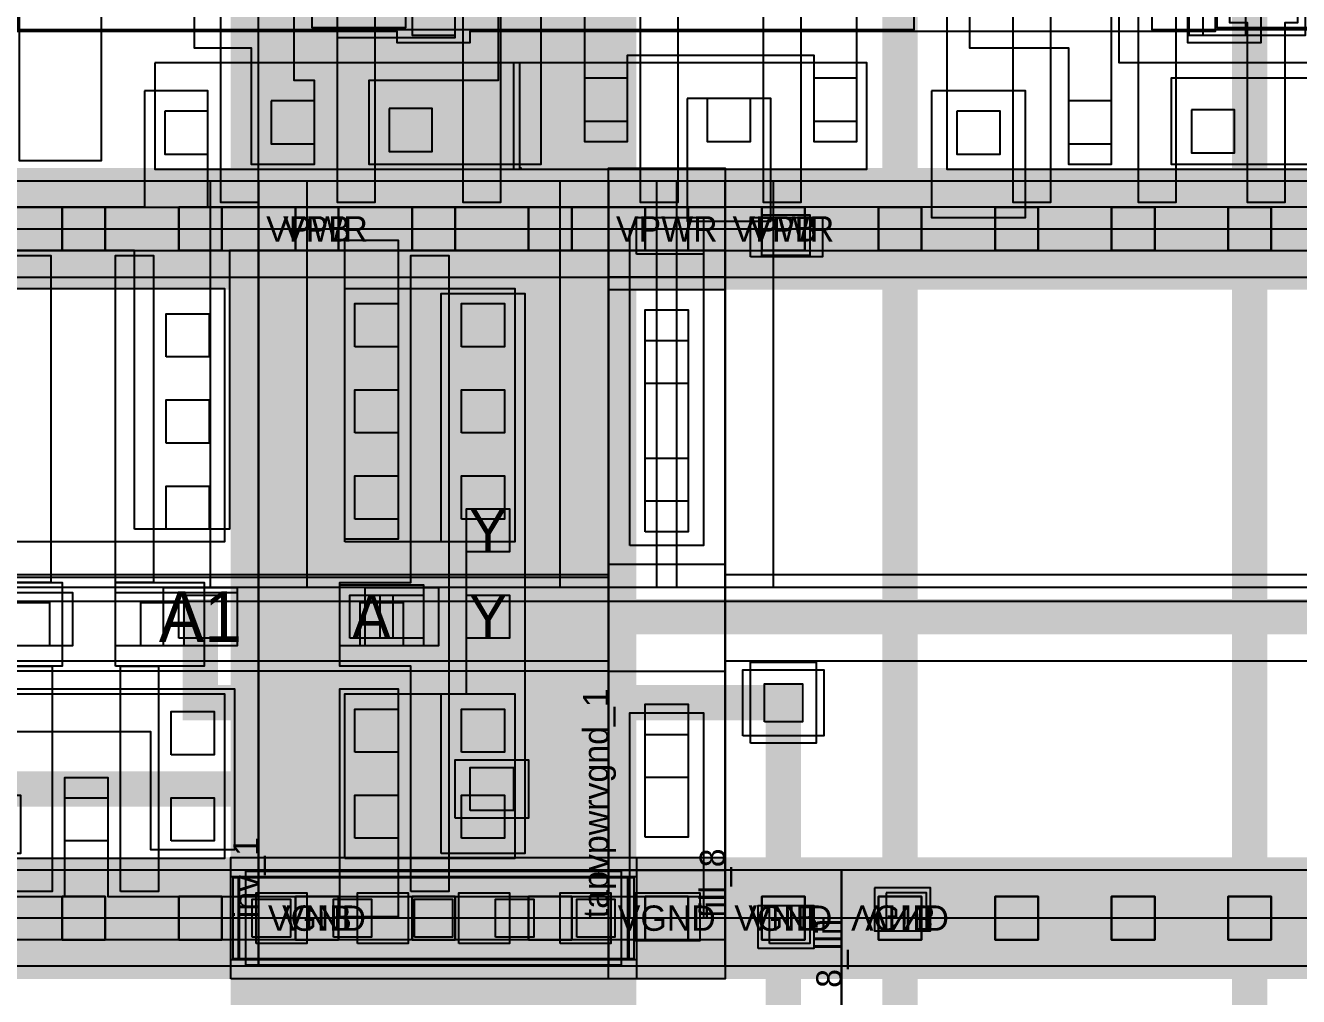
# Model space of a CAD drawing. Extents: x 0 to 50.5, y 0 to 99.5.
# Drawn here: x 40.48 to 45.5, y 56.81 to 60.64 of the extents above; entities that cross this region are included whole.
import ezdxf
from ezdxf.enums import TextEntityAlignment as Align

# ---------------------------------------------------------------- set-up
doc = ezdxf.new("R2010")
doc.units = 0
for name, color, linetype in [('L122D16', 13, 'CONTINUOUS'), ('L236D0', 12, 'CONTINUOUS'), ('L64D16', 14, 'CONTINUOUS'), ('L64D20', 26, 'CONTINUOUS'), ('L64D5', 19, 'CONTINUOUS'), ('L64D59', 18, 'CONTINUOUS'), ('L65D20', 22, 'CONTINUOUS'), ('L65D44', 31, 'CONTINUOUS'), ('L66D20', 16, 'CONTINUOUS'), ('L66D44', 21, 'CONTINUOUS'), ('L67D16', 29, 'CONTINUOUS'), ('L67D20', 8, 'CONTINUOUS'), ('L67D44', 9, 'CONTINUOUS'), ('L67D5', 17, 'CONTINUOUS'), ('L68D16', 15, 'CONTINUOUS'), ('L68D20', 6, 'CONTINUOUS'), ('L68D44', 7, 'CONTINUOUS'), ('L68D5', 20, 'CONTINUOUS'), ('L69D20', 4, 'CONTINUOUS'), ('L69D44', 5, 'CONTINUOUS'), ('L70D20', 2, 'CONTINUOUS'), ('L70D44', 3, 'CONTINUOUS'), ('L71D20', 1, 'CONTINUOUS'), ('L78D44', 24, 'CONTINUOUS'), ('L81D4', 28, 'CONTINUOUS'), ('L83D44', 30, 'CONTINUOUS'), ('L93D44', 25, 'CONTINUOUS'), ('L94D20', 27, 'CONTINUOUS'), ('L95D20', 23, 'CONTINUOUS')]:
    doc.layers.add(name, color=color, linetype=linetype)

# ---------------------------------------------------------------- blocks, each defined once
blk = doc.blocks.new('VIA_M1M2_PR')
at = {"layer": 'L68D20'}
blk.add_lwpolyline([(-0.16, -0.13), (-0.16, 0.13), (0.16, 0.13), (0.16, -0.13)], close=True, dxfattribs=at)
at = {"layer": 'L68D44'}
blk.add_lwpolyline([(-0.075, -0.075), (-0.075, 0.075), (0.075, 0.075), (0.075, -0.075)], close=True, dxfattribs=at)
at = {"layer": 'L69D20'}
blk.add_lwpolyline([(-0.13, -0.16), (-0.13, 0.16), (0.13, 0.16), (0.13, -0.16)], close=True, dxfattribs=at)
blk = doc.blocks.new('VIA_L1M1_PR_MR')
at = {"layer": 'L67D20'}
blk.add_lwpolyline([(-0.085, -0.085), (-0.085, 0.085), (0.085, 0.085), (0.085, -0.085)], close=True, dxfattribs=at)
at = {"layer": 'L67D44'}
blk.add_lwpolyline([(-0.085, -0.085), (-0.085, 0.085), (0.085, 0.085), (0.085, -0.085)], close=True, dxfattribs=at)
at = {"layer": 'L68D20'}
blk.add_lwpolyline([(-0.145, -0.115), (-0.145, 0.115), (0.145, 0.115), (0.145, -0.115)], close=True, dxfattribs=at)
blk = doc.blocks.new('VIA_via4_5_1600_480_1_4_400_400')
at = {"layer": 'L70D20'}
blk.add_lwpolyline([(-0.79, -0.16), (-0.79, 0.16), (0.79, 0.16), (0.79, -0.16)], close=True, dxfattribs=at)
at = {"layer": 'L70D44'}
for points in [[(-0.7, -0.1), (-0.7, 0.1), (-0.5, 0.1), (-0.5, -0.1)], [(-0.3, -0.1), (-0.3, 0.1), (-0.1, 0.1), (-0.1, -0.1)], [(0.1, -0.1), (0.1, 0.1), (0.3, 0.1), (0.3, -0.1)], [(0.5, -0.1), (0.5, 0.1), (0.7, 0.1), (0.7, -0.1)]]:
    blk.add_lwpolyline(points, close=True, dxfattribs=at)
at = {"layer": 'L71D20'}
blk.add_lwpolyline([(-0.8, -0.165), (-0.8, 0.165), (0.8, 0.165), (0.8, -0.165)], close=True, dxfattribs=at)
blk = doc.blocks.new('VIA_via2_3_1600_480_1_5_320_320')
at = {"layer": 'L68D20'}
blk.add_lwpolyline([(-0.8, -0.24), (-0.8, 0.24), (0.8, 0.24), (0.8, -0.24)], close=True, dxfattribs=at)
at = {"layer": 'L68D44'}
for points in [[(-0.715, -0.075), (-0.715, 0.075), (-0.565, 0.075), (-0.565, -0.075)], [(-0.395, -0.075), (-0.395, 0.075), (-0.245, 0.075), (-0.245, -0.075)], [(-0.075, -0.075), (-0.075, 0.075), (0.075, 0.075), (0.075, -0.075)], [(0.245, -0.075), (0.245, 0.075), (0.395, 0.075), (0.395, -0.075)], [(0.565, -0.075), (0.565, 0.075), (0.715, 0.075), (0.715, -0.075)]]:
    blk.add_lwpolyline(points, close=True, dxfattribs=at)
at = {"layer": 'L69D20'}
blk.add_lwpolyline([(-0.77, -0.16), (-0.77, 0.16), (0.77, 0.16), (0.77, -0.16)], close=True, dxfattribs=at)
blk = doc.blocks.new('VIA_via3_4_1600_480_1_4_400_400')
at = {"layer": 'L69D20'}
blk.add_lwpolyline([(-0.74, -0.185), (-0.74, 0.185), (0.74, 0.185), (0.74, -0.185)], close=True, dxfattribs=at)
at = {"layer": 'L69D44'}
for points in [[(-0.7, -0.1), (-0.7, 0.1), (-0.5, 0.1), (-0.5, -0.1)], [(-0.3, -0.1), (-0.3, 0.1), (-0.1, 0.1), (-0.1, -0.1)], [(0.1, -0.1), (0.1, 0.1), (0.3, 0.1), (0.3, -0.1)], [(0.5, -0.1), (0.5, 0.1), (0.7, 0.1), (0.7, -0.1)]]:
    blk.add_lwpolyline(points, close=True, dxfattribs=at)
at = {"layer": 'L70D20'}
blk.add_lwpolyline([(-0.765, -0.165), (-0.765, 0.165), (0.765, 0.165), (0.765, -0.165)], close=True, dxfattribs=at)
blk = doc.blocks.new('sky130_fd_sc_hd__o21bai_1')
at = {"layer": 'L122D16'}
blk.add_lwpolyline([(0.145, -0.085), (0.145, 0.085), (0.315, 0.085), (0.315, -0.085)], close=True, dxfattribs=at)
at = {"layer": 'L236D0'}
blk.add_lwpolyline([(0, 0), (0, 2.72), (2.76, 2.72), (2.76, 0)], close=True, dxfattribs=at)
at = {"layer": 'L64D16'}
blk.add_lwpolyline([(0.145, 2.635), (0.145, 2.805), (0.315, 2.805), (0.315, 2.635)], close=True, dxfattribs=at)
at = {"layer": 'L64D20'}
blk.add_lwpolyline([(-0.19, 1.305), (-0.19, 2.91), (2.95, 2.91), (2.95, 1.305)], close=True, dxfattribs=at)
at = {"layer": 'L65D20'}
for points in [[(1.01, 1.485), (1.01, 1.76), (0.525, 1.76), (0.525, 2.18), (1.01, 2.18), (1.01, 2.485), (2.625, 2.485), (2.625, 1.485)], [(0.135, 0.465), (0.135, 0.885), (0.805, 0.885), (0.805, 0.465)], [(1.075, 0.235), (1.075, 0.885), (2.625, 0.885), (2.625, 0.235)]]:
    blk.add_lwpolyline(points, close=True, dxfattribs=at)
at = {"layer": 'L66D20'}
for points in [[(0.395, 0.105), (0.395, 0.995), (0.315, 0.995), (0.315, 1.325), (0.435, 1.325), (0.435, 1.685), (0.785, 1.685), (0.785, 2.615), (0.935, 2.615), (0.935, 1.535), (0.585, 1.535), (0.585, 0.995), (0.545, 0.995), (0.545, 0.105)], [(0.795, 0.995), (0.795, 1.325), (1.335, 1.325), (1.335, 2.615), (1.485, 2.615), (1.485, 0.995)], [(1.79, 1.325), (1.79, 2.615), (1.94, 2.615), (1.94, 1.325)], [(2.195, 1.325), (2.195, 2.615), (2.345, 2.615), (2.345, 1.325)], [(1.715, 0.995), (1.715, 1.325), (1.985, 1.325), (1.985, 0.995)], [(2.195, 0.995), (2.195, 1.325), (2.545, 1.325), (2.545, 0.995)], [(1.335, 0.105), (1.335, 0.995), (1.485, 0.995), (1.485, 0.105)], [(1.795, 0.105), (1.795, 0.995), (1.945, 0.995), (1.945, 0.105)], [(2.215, 0.105), (2.215, 0.995), (2.365, 0.995), (2.365, 0.105)]]:
    blk.add_lwpolyline(points, close=True, dxfattribs=at)
at = {"layer": 'L66D44'}
for points in [[(1.05, 2.215), (1.05, 2.385), (1.22, 2.385), (1.22, 2.215)], [(1.57, 2.215), (1.57, 2.385), (1.74, 2.385), (1.74, 2.215)], [(2.395, 2.215), (2.395, 2.385), (2.565, 2.385), (2.565, 2.215)], [(0.565, 1.875), (0.565, 2.045), (0.735, 2.045), (0.735, 1.875)], [(1.05, 1.875), (1.05, 2.045), (1.22, 2.045), (1.22, 1.875)], [(1.57, 1.875), (1.57, 2.045), (1.74, 2.045), (1.74, 1.875)], [(2.395, 1.875), (2.395, 2.045), (2.565, 2.045), (2.565, 1.875)], [(1.57, 1.535), (1.57, 1.705), (1.74, 1.705), (1.74, 1.535)], [(2.395, 1.535), (2.395, 1.705), (2.565, 1.705), (2.565, 1.535)], [(0.365, 1.075), (0.365, 1.245), (0.535, 1.245), (0.535, 1.075)], [(0.845, 1.075), (0.845, 1.245), (1.015, 1.245), (1.015, 1.075)], [(1.765, 1.075), (1.765, 1.245), (1.935, 1.245), (1.935, 1.075)], [(2.295, 1.075), (2.295, 1.245), (2.465, 1.245), (2.465, 1.075)], [(1.57, 0.645), (1.57, 0.815), (1.74, 0.815), (1.74, 0.645)], [(2.415, 0.645), (2.415, 0.815), (2.585, 0.815), (2.585, 0.645)], [(0.175, 0.575), (0.175, 0.745), (0.345, 0.745), (0.345, 0.575)], [(0.595, 0.575), (0.595, 0.745), (0.765, 0.745), (0.765, 0.575)], [(1.115, 0.46), (1.115, 0.63), (1.285, 0.63), (1.285, 0.46)], [(1.57, 0.305), (1.57, 0.475), (1.74, 0.475), (1.74, 0.305)], [(1.995, 0.305), (1.995, 0.475), (2.165, 0.475), (2.165, 0.305)], [(2.415, 0.305), (2.415, 0.475), (2.585, 0.475), (2.585, 0.305)]]:
    blk.add_lwpolyline(points, close=True, dxfattribs=at)
at = {"layer": 'L67D16'}
for points in [[(1.525, 2.125), (1.525, 2.295), (1.695, 2.295), (1.695, 2.125)], [(0.145, 1.445), (0.145, 1.615), (0.315, 1.615), (0.315, 1.445)], [(1.525, 1.105), (1.525, 1.275), (1.695, 1.275), (1.695, 1.105)], [(2.445, 1.105), (2.445, 1.275), (2.615, 1.275), (2.615, 1.105)]]:
    blk.add_lwpolyline(points, close=True, dxfattribs=at)
at = {"layer": 'L67D20'}
for points in [[(2.27, 1.535), (2.27, 2.635), (1.3, 2.635), (1.3, 1.875), (0.97, 1.875), (0.97, 2.635), (0, 2.635), (0, 2.805), (2.76, 2.805), (2.76, 2.635), (2.645, 2.635), (2.645, 1.535)], [(1.115, 0.255), (1.115, 0.825), (1.185, 0.825), (1.185, 1.625), (1.47, 1.625), (1.47, 2.465), (1.795, 2.465), (1.795, 1.455), (1.355, 1.455), (1.355, 0.645), (1.285, 0.645), (1.285, 0.255)], [(0.085, 0.995), (0.085, 2.445), (0.355, 2.445), (0.355, 1.345), (0.535, 1.345), (0.535, 0.995)], [(0.58, 0.495), (0.58, 0.825), (0.72, 0.825), (0.72, 1.535), (0.525, 1.535), (0.525, 2.21), (0.8, 2.21), (0.8, 1.705), (1.015, 1.705), (1.015, 0.995), (0.89, 0.995), (0.89, 0.655), (0.77, 0.655), (0.77, 0.495)], [(1.525, 1.075), (1.525, 1.285), (2.025, 1.285), (2.025, 1.075)], [(2.195, 1.075), (2.195, 1.285), (2.675, 1.285), (2.675, 1.075)], [(1.49, 0.255), (1.49, 0.485), (1.57, 0.485), (1.57, 0.905), (2.665, 0.905), (2.665, 0.27), (2.335, 0.27), (2.335, 0.735), (1.74, 0.735), (1.74, 0.485), (1.82, 0.485), (1.82, 0.255)], [(0, -0.085), (0, 0.085), (0.085, 0.085), (0.085, 0.825), (0.36, 0.825), (0.36, 0.085), (1.995, 0.085), (1.995, 0.555), (2.165, 0.555), (2.165, 0.085), (2.76, 0.085), (2.76, -0.085)]]:
    blk.add_lwpolyline(points, close=True, dxfattribs=at)
at = {"layer": 'L67D44'}
for points in [[(0.145, 2.635), (0.145, 2.805), (0.315, 2.805), (0.315, 2.635)], [(0.605, 2.635), (0.605, 2.805), (0.775, 2.805), (0.775, 2.635)], [(1.065, 2.635), (1.065, 2.805), (1.235, 2.805), (1.235, 2.635)], [(1.525, 2.635), (1.525, 2.805), (1.695, 2.805), (1.695, 2.635)], [(1.985, 2.635), (1.985, 2.805), (2.155, 2.805), (2.155, 2.635)], [(2.445, 2.635), (2.445, 2.805), (2.615, 2.805), (2.615, 2.635)], [(0.145, -0.085), (0.145, 0.085), (0.315, 0.085), (0.315, -0.085)], [(0.605, -0.085), (0.605, 0.085), (0.775, 0.085), (0.775, -0.085)], [(1.065, -0.085), (1.065, 0.085), (1.235, 0.085), (1.235, -0.085)], [(1.525, -0.085), (1.525, 0.085), (1.695, 0.085), (1.695, -0.085)], [(1.985, -0.085), (1.985, 0.085), (2.155, 0.085), (2.155, -0.085)], [(2.445, -0.085), (2.445, 0.085), (2.615, 0.085), (2.615, -0.085)]]:
    blk.add_lwpolyline(points, close=True, dxfattribs=at)
at = {"layer": 'L68D16'}
for points in [[(0.145, 2.635), (0.145, 2.805), (0.315, 2.805), (0.315, 2.635)], [(0.145, -0.085), (0.145, 0.085), (0.315, 0.085), (0.315, -0.085)]]:
    blk.add_lwpolyline(points, close=True, dxfattribs=at)
at = {"layer": 'L68D20', "const_width": 0.48}
for points in [[(0, 2.72), (2.76, 2.72)], [(0, 0), (2.76, 0)]]:
    blk.add_lwpolyline(points, dxfattribs=at)
at = {"layer": 'L78D44'}
blk.add_lwpolyline([(0, 1.25), (0, 2.72), (2.76, 2.72), (2.76, 1.25)], close=True, dxfattribs=at)
at = {"layer": 'L81D4'}
blk.add_lwpolyline([(0, 0), (0, 2.72), (2.76, 2.72), (2.76, 0)], close=True, dxfattribs=at)
at = {"layer": 'L93D44'}
blk.add_lwpolyline([(0, -0.19), (0, 1.015), (2.76, 1.015), (2.76, -0.19)], close=True, dxfattribs=at)
at = {"layer": 'L94D20'}
blk.add_lwpolyline([(0, 1.355), (0, 2.91), (2.76, 2.91), (2.76, 1.355)], close=True, dxfattribs=at)
at = {"layer": 'L95D20'}
blk.add_lwpolyline([(0, 0.975), (0, 1.345), (2.76, 1.345), (2.76, 0.975)], close=True, dxfattribs=at)
at = {"layer": 'L64D5'}
blk.add_text('VPB', height=0.1, dxfattribs=at).set_placement((0.23, 2.72), align=Align.MIDDLE_CENTER)
at = {"layer": 'L64D59'}
blk.add_text('VNB', height=0.1, dxfattribs=at).set_placement((0.23, 0), align=Align.MIDDLE_CENTER)
at = {"layer": 'L67D5'}
for s, p in [('Y', (1.61, 2.21)), ('B1_N', (0.23, 1.53)), ('A2', (1.61, 1.19)), ('A1', (2.53, 1.19))]:
    blk.add_text(s, height=0.2, dxfattribs=at).set_placement(p, align=Align.MIDDLE_CENTER)
at = {"layer": 'L68D5'}
for s, p in [('VPWR', (0.23, 2.72)), ('VGND', (0.23, 0))]:
    blk.add_text(s, height=0.1, dxfattribs=at).set_placement(p, align=Align.MIDDLE_CENTER)
at = {"layer": 'L83D44'}
blk.add_text('o21bai_1', height=0.1, rotation=90, dxfattribs=at).set_placement((0, 0))
blk = doc.blocks.new('sky130_fd_sc_hd__fill_8')
at = {"layer": 'L122D16'}
blk.add_lwpolyline([(0.13, -0.12), (0.13, 0.05), (0.35, 0.05), (0.35, -0.12)], close=True, dxfattribs=at)
at = {"layer": 'L64D16'}
blk.add_lwpolyline([(0.1, 2.61), (0.1, 2.765), (0.385, 2.765), (0.385, 2.61)], close=True, dxfattribs=at)
at = {"layer": 'L64D20'}
blk.add_lwpolyline([(-0.19, 1.305), (-0.19, 2.91), (3.87, 2.91), (3.87, 1.305)], close=True, dxfattribs=at)
at = {"layer": 'L67D20', "const_width": 0.17}
for points in [[(0, 2.72), (3.68, 2.72)], [(0, 0), (3.68, 0)]]:
    blk.add_lwpolyline(points, dxfattribs=at)
at = {"layer": 'L67D44'}
for points in [[(0.145, 2.635), (0.145, 2.805), (0.315, 2.805), (0.315, 2.635)], [(0.605, 2.635), (0.605, 2.805), (0.775, 2.805), (0.775, 2.635)], [(1.065, 2.635), (1.065, 2.805), (1.235, 2.805), (1.235, 2.635)], [(1.525, 2.635), (1.525, 2.805), (1.695, 2.805), (1.695, 2.635)], [(1.985, 2.635), (1.985, 2.805), (2.155, 2.805), (2.155, 2.635)], [(2.445, 2.635), (2.445, 2.805), (2.615, 2.805), (2.615, 2.635)], [(2.905, 2.635), (2.905, 2.805), (3.075, 2.805), (3.075, 2.635)], [(3.365, 2.635), (3.365, 2.805), (3.535, 2.805), (3.535, 2.635)], [(0.145, -0.085), (0.145, 0.085), (0.315, 0.085), (0.315, -0.085)], [(0.605, -0.085), (0.605, 0.085), (0.775, 0.085), (0.775, -0.085)], [(1.065, -0.085), (1.065, 0.085), (1.235, 0.085), (1.235, -0.085)], [(1.525, -0.085), (1.525, 0.085), (1.695, 0.085), (1.695, -0.085)], [(1.985, -0.085), (1.985, 0.085), (2.155, 0.085), (2.155, -0.085)], [(2.445, -0.085), (2.445, 0.085), (2.615, 0.085), (2.615, -0.085)], [(2.905, -0.085), (2.905, 0.085), (3.075, 0.085), (3.075, -0.085)], [(3.365, -0.085), (3.365, 0.085), (3.535, 0.085), (3.535, -0.085)]]:
    blk.add_lwpolyline(points, close=True, dxfattribs=at)
at = {"layer": 'L68D16'}
for points in [[(0.145, 2.615), (0.145, 2.775), (0.335, 2.775), (0.335, 2.615)], [(0.175, -0.1), (0.175, 0.05), (0.335, 0.05), (0.335, -0.1)]]:
    blk.add_lwpolyline(points, close=True, dxfattribs=at)
at = {"layer": 'L68D20', "const_width": 0.48}
for points in [[(0, 2.72), (3.68, 2.72)], [(0, 0), (3.68, 0)]]:
    blk.add_lwpolyline(points, dxfattribs=at)
at = {"layer": 'L78D44'}
blk.add_lwpolyline([(0, 1.25), (0, 2.72), (3.68, 2.72), (3.68, 1.25)], close=True, dxfattribs=at)
at = {"layer": 'L81D4'}
blk.add_lwpolyline([(0, 0), (0, 2.72), (3.68, 2.72), (3.68, 0)], close=True, dxfattribs=at)
at = {"layer": 'L93D44'}
blk.add_lwpolyline([(0, -0.19), (0, 1.015), (3.68, 1.015), (3.68, -0.19)], close=True, dxfattribs=at)
at = {"layer": 'L94D20'}
blk.add_lwpolyline([(0, 1.355), (0, 2.91), (3.68, 2.91), (3.68, 1.355)], close=True, dxfattribs=at)
at = {"layer": 'L64D5'}
blk.add_text('VPB', height=0.1, dxfattribs=at).set_placement((0.23, 2.72), align=Align.MIDDLE_CENTER)
at = {"layer": 'L64D59'}
blk.add_text('VNB', height=0.1, dxfattribs=at).set_placement((0.23, 0), align=Align.MIDDLE_CENTER)
at = {"layer": 'L68D5'}
for s, p in [('VPWR', (0.23, 2.72)), ('VGND', (0.23, 0))]:
    blk.add_text(s, height=0.1, dxfattribs=at).set_placement(p, align=Align.MIDDLE_CENTER)
at = {"layer": 'L83D44'}
blk.add_text('fill_8', height=0.1, rotation=90, dxfattribs=at).set_placement((0, 0))
blk = doc.blocks.new('sky130_fd_sc_hd__inv_1')
at = {"layer": 'L122D16'}
blk.add_lwpolyline([(0.145, -0.085), (0.145, 0.085), (0.315, 0.085), (0.315, -0.085)], close=True, dxfattribs=at)
blk.add_lwpolyline([(0.145, -0.085), (0.145, 0.085), (0.315, 0.085), (0.315, -0.085)], close=True, dxfattribs=at)
at = {"layer": 'L236D0'}
blk.add_lwpolyline([(0, 0), (0, 2.72), (1.38, 2.72), (1.38, 0)], close=True, dxfattribs=at)
at = {"layer": 'L64D16'}
blk.add_lwpolyline([(0.145, 2.635), (0.145, 2.805), (0.315, 2.805), (0.315, 2.635)], close=True, dxfattribs=at)
blk.add_lwpolyline([(0.145, 2.635), (0.145, 2.805), (0.315, 2.805), (0.315, 2.635)], close=True, dxfattribs=at)
at = {"layer": 'L64D20'}
blk.add_lwpolyline([(-0.19, 1.305), (-0.19, 2.91), (1.57, 2.91), (1.57, 1.305)], close=True, dxfattribs=at)
at = {"layer": 'L65D20'}
for points in [[(0.34, 1.485), (0.34, 2.485), (1.01, 2.485), (1.01, 1.485)], [(0.34, 0.235), (0.34, 0.885), (1.01, 0.885), (1.01, 0.235)]]:
    blk.add_lwpolyline(points, close=True, dxfattribs=at)
at = {"layer": 'L66D20'}
blk.add_lwpolyline([(0.6, 0.105), (0.6, 0.995), (0.32, 0.995), (0.32, 1.325), (0.6, 1.325), (0.6, 2.615), (0.75, 2.615), (0.75, 0.105)], close=True, dxfattribs=at)
at = {"layer": 'L66D44'}
for points in [[(0.38, 2.255), (0.38, 2.425), (0.55, 2.425), (0.55, 2.255)], [(0.8, 2.255), (0.8, 2.425), (0.97, 2.425), (0.97, 2.255)], [(0.38, 1.915), (0.38, 2.085), (0.55, 2.085), (0.55, 1.915)], [(0.8, 1.915), (0.8, 2.085), (0.97, 2.085), (0.97, 1.915)], [(0.38, 1.575), (0.38, 1.745), (0.55, 1.745), (0.55, 1.575)], [(0.8, 1.575), (0.8, 1.745), (0.97, 1.745), (0.97, 1.575)], [(0.4, 1.075), (0.4, 1.245), (0.57, 1.245), (0.57, 1.075)], [(0.38, 0.655), (0.38, 0.825), (0.55, 0.825), (0.55, 0.655)], [(0.8, 0.655), (0.8, 0.825), (0.97, 0.825), (0.97, 0.655)], [(0.38, 0.315), (0.38, 0.485), (0.55, 0.485), (0.55, 0.315)], [(0.8, 0.315), (0.8, 0.485), (0.97, 0.485), (0.97, 0.315)]]:
    blk.add_lwpolyline(points, close=True, dxfattribs=at)
at = {"layer": 'L67D16'}
for points in [[(0.82, 1.445), (0.82, 1.615), (0.99, 1.615), (0.99, 1.445)], [(0.36, 1.105), (0.36, 1.275), (0.53, 1.275), (0.53, 1.105)], [(0.82, 1.105), (0.82, 1.275), (0.99, 1.275), (0.99, 1.105)]]:
    blk.add_lwpolyline(points, close=True, dxfattribs=at)
at = {"layer": 'L67D20'}
for points in [[(0, 2.635), (0, 2.805), (1.38, 2.805), (1.38, 2.635)], [(0.34, 1.495), (0.34, 2.675), (0.55, 2.675), (0.55, 1.495)], [(0.72, 0.255), (0.72, 0.885), (0.82, 0.885), (0.82, 1.485), (0.72, 1.485), (0.72, 2.465), (1.05, 2.465), (1.05, 0.255)], [(0.32, 1.075), (0.32, 1.315), (0.65, 1.315), (0.65, 1.075)], [(0.32, 0.005), (0.32, 0.905), (0.55, 0.905), (0.55, 0.005)], [(0, -0.085), (0, 0.085), (1.38, 0.085), (1.38, -0.085)]]:
    blk.add_lwpolyline(points, close=True, dxfattribs=at)
at = {"layer": 'L67D44'}
for points in [[(0.145, 2.635), (0.145, 2.805), (0.315, 2.805), (0.315, 2.635)], [(0.605, 2.635), (0.605, 2.805), (0.775, 2.805), (0.775, 2.635)], [(1.065, 2.635), (1.065, 2.805), (1.235, 2.805), (1.235, 2.635)], [(0.145, -0.085), (0.145, 0.085), (0.315, 0.085), (0.315, -0.085)], [(0.605, -0.085), (0.605, 0.085), (0.775, 0.085), (0.775, -0.085)], [(1.065, -0.085), (1.065, 0.085), (1.235, 0.085), (1.235, -0.085)]]:
    blk.add_lwpolyline(points, close=True, dxfattribs=at)
at = {"layer": 'L68D16'}
for points in [[(0.145, 2.635), (0.145, 2.805), (0.315, 2.805), (0.315, 2.635)], [(0.145, 2.635), (0.145, 2.805), (0.315, 2.805), (0.315, 2.635)], [(0.145, -0.085), (0.145, 0.085), (0.315, 0.085), (0.315, -0.085)], [(0.145, -0.085), (0.145, 0.085), (0.315, 0.085), (0.315, -0.085)]]:
    blk.add_lwpolyline(points, close=True, dxfattribs=at)
at = {"layer": 'L68D20', "const_width": 0.48}
for points in [[(0, 2.72), (1.38, 2.72)], [(0, 0), (1.38, 0)]]:
    blk.add_lwpolyline(points, dxfattribs=at)
at = {"layer": 'L78D44'}
blk.add_lwpolyline([(0, 1.25), (0, 2.72), (1.38, 2.72), (1.38, 1.25)], close=True, dxfattribs=at)
at = {"layer": 'L81D4'}
blk.add_lwpolyline([(0, 0), (0, 2.72), (1.38, 2.72), (1.38, 0)], close=True, dxfattribs=at)
at = {"layer": 'L93D44'}
blk.add_lwpolyline([(0, -0.19), (0, 1.015), (1.38, 1.015), (1.38, -0.19)], close=True, dxfattribs=at)
at = {"layer": 'L94D20'}
blk.add_lwpolyline([(0, 1.355), (0, 2.91), (1.38, 2.91), (1.38, 1.355)], close=True, dxfattribs=at)
at = {"layer": 'L95D20'}
blk.add_lwpolyline([(0, 0.975), (0, 1.345), (1.38, 1.345), (1.38, 0.975)], close=True, dxfattribs=at)
at = {"layer": 'L64D5'}
blk.add_text('VPB', height=0.1, dxfattribs=at).set_placement((0.23, 2.72), align=Align.MIDDLE_CENTER)
at = {"layer": 'L64D59'}
blk.add_text('VNB', height=0.1, dxfattribs=at).set_placement((0.23, 0), align=Align.MIDDLE_CENTER)
at = {"layer": 'L67D5'}
for s, p in [('Y', (0.905, 1.53)), ('A', (0.445, 1.19)), ('Y', (0.905, 1.19))]:
    blk.add_text(s, height=0.17, dxfattribs=at).set_placement(p, align=Align.MIDDLE_CENTER)
at = {"layer": 'L68D5'}
for s, p in [('VPWR', (0.23, 2.72)), ('VGND', (0.23, 0))]:
    blk.add_text(s, height=0.1, dxfattribs=at).set_placement(p, align=Align.MIDDLE_CENTER)
at = {"layer": 'L83D44'}
blk.add_text('inv_1', height=0.1, rotation=90, dxfattribs=at).set_placement((0, 0))
blk = doc.blocks.new('sky130_fd_sc_hd__dfrtp_1')
at = {"layer": 'L236D0'}
blk.add_lwpolyline([(0, 0), (0, 2.72), (9.2, 2.72), (9.2, 0)], close=True, dxfattribs=at)
at = {"layer": 'L64D20'}
blk.add_lwpolyline([(-0.19, 1.305), (-0.19, 2.91), (9.39, 2.91), (9.39, 1.305)], close=True, dxfattribs=at)
at = {"layer": 'L65D20'}
for points in [[(1.89, 2.065), (1.89, 2.485), (3.335, 2.485), (3.335, 2.48), (3.33, 2.48), (3.33, 2.065)], [(3.305, 2.065), (3.305, 2.485), (4.7, 2.485), (4.7, 2.065)], [(5.015, 1.645), (5.015, 2.485), (8, 2.485), (8, 2.065), (5.695, 2.065), (5.695, 1.645)]]:
    blk.add_lwpolyline(points, close=True, dxfattribs=at)
at = {"layer": 'L66D20'}
for points in [[(2.09, 0.105), (2.09, 1.3), (1.655, 1.3), (1.655, 1.63), (2.15, 1.63), (2.15, 2.615), (2.3, 2.615), (2.3, 1.48), (2.24, 1.48), (2.24, 0.105)], [(2.565, 0.105), (2.565, 0.765), (2.45, 0.765), (2.45, 1.095), (2.565, 1.095), (2.565, 1.395), (3.105, 1.395), (3.105, 2.615), (3.255, 2.615), (3.255, 1.245), (2.72, 1.245), (2.72, 0.765), (2.715, 0.765), (2.715, 0.105)], [(2.53, 1.605), (2.53, 1.875), (2.61, 1.875), (2.61, 2.615), (2.76, 2.615), (2.76, 1.875), (2.86, 1.875), (2.86, 1.605)], [(3.805, 1.76), (3.805, 2.615), (3.955, 2.615), (3.955, 1.76)], [(4.29, 1.055), (4.29, 2.615), (4.44, 2.615), (4.44, 1.055)], [(4.895, 0.105), (4.895, 1.005), (4.715, 1.005), (4.715, 1.335), (4.895, 1.335), (4.895, 1.57), (5.275, 1.57), (5.275, 2.615), (5.425, 2.615), (5.425, 1.42), (5.045, 1.42), (5.045, 0.105)], [(5.935, 0.105), (5.935, 1.185), (5.875, 1.185), (5.875, 1.245), (5.77, 1.245), (5.77, 2.615), (5.92, 2.615), (5.92, 1.395), (6.02, 1.395), (6.02, 1.335), (6.085, 1.335), (6.085, 1.275), (6.205, 1.275), (6.205, 0.945), (6.085, 0.945), (6.085, 0.105)], [(6.13, 1.575), (6.13, 1.905), (6.2, 1.905), (6.2, 2.615), (6.35, 2.615), (6.35, 1.905), (6.4, 1.905), (6.4, 1.575)]]:
    blk.add_lwpolyline(points, close=True, dxfattribs=at)
at = {"layer": 'L66D44'}
for points in [[(1.93, 2.255), (1.93, 2.425), (2.1, 2.425), (2.1, 2.255)], [(2.815, 2.245), (2.815, 2.415), (2.985, 2.415), (2.985, 2.245)], [(5.055, 2.255), (5.055, 2.425), (5.225, 2.425), (5.225, 2.255)], [(5.98, 2.25), (5.98, 2.42), (6.15, 2.42), (6.15, 2.25)], [(2.35, 2.215), (2.35, 2.385), (2.52, 2.385), (2.52, 2.215)], [(4.07, 2.205), (4.07, 2.375), (4.24, 2.375), (4.24, 2.205)], [(5.495, 2.215), (5.495, 2.385), (5.665, 2.385), (5.665, 2.215)], [(3.585, 2.125), (3.585, 2.295), (3.755, 2.295), (3.755, 2.125)], [(4.49, 2.125), (4.49, 2.295), (4.66, 2.295), (4.66, 2.125)]]:
    blk.add_lwpolyline(points, close=True, dxfattribs=at)
at = {"layer": 'L67D20'}
for points in [[(1.85, 2.175), (1.85, 2.635), (0, 2.635), (0, 2.805), (9.2, 2.805), (9.2, 2.635), (2.1, 2.635), (2.1, 2.175)], [(3.99, 2.205), (3.99, 2.69), (4.32, 2.69), (4.32, 2.205)], [(4.955, 2.175), (4.955, 2.675), (5.325, 2.675), (5.325, 2.175)], [(2.045, 0.305), (2.045, 2.005), (2.27, 2.005), (2.27, 2.465), (2.52, 2.465), (2.52, 2.135), (2.44, 2.135), (2.44, 1.835), (2.215, 1.835), (2.215, 0.475), (2.54, 0.475), (2.54, 0.305)], [(2.745, 0.305), (2.745, 0.475), (3.43, 0.475), (3.43, 1.185), (3.245, 1.185), (3.245, 2.135), (2.735, 2.135), (2.735, 2.465), (3.415, 2.465), (3.415, 1.355), (4.935, 1.355), (4.935, 1.005), (4.765, 1.005), (4.765, 1.185), (3.6, 1.185), (3.6, 0.305)], [(5.015, 0.275), (5.015, 0.835), (5.105, 0.835), (5.105, 2.005), (5.495, 2.005), (5.495, 2.465), (5.665, 2.465), (5.665, 1.835), (5.275, 1.835), (5.275, 0.445), (5.365, 0.445), (5.365, 0.275)], [(5.585, 0.255), (5.585, 0.535), (6.365, 0.535), (6.365, 1.485), (6.6, 1.485), (6.6, 2.125), (5.9, 2.125), (5.9, 2.465), (6.77, 2.465), (6.77, 1.745), (7.82, 1.745), (7.82, 1.575), (6.77, 1.575), (6.77, 1.315), (6.535, 1.315), (6.535, 0.255)], [(1.355, 1.665), (1.355, 2.45), (1.68, 2.45), (1.68, 1.665)], [(3.585, 1.865), (3.585, 2.375), (3.755, 2.375), (3.755, 2.035), (4.49, 2.035), (4.49, 2.375), (4.66, 2.375), (4.66, 1.865)], [(2.905, 0.765), (2.905, 1.575), (2.61, 1.575), (2.61, 1.965), (3.075, 1.965), (3.075, 0.985), (3.26, 0.985), (3.26, 0.765)], [(5.465, 0.705), (5.465, 1.665), (5.97, 1.665), (5.97, 1.955), (6.43, 1.955), (6.43, 1.655), (6.14, 1.655), (6.14, 1.495), (5.675, 1.495), (5.675, 0.705)]]:
    blk.add_lwpolyline(points, close=True, dxfattribs=at)
at = {"layer": 'L67D44'}
for points in [[(1.525, 2.635), (1.525, 2.805), (1.695, 2.805), (1.695, 2.635)], [(1.985, 2.635), (1.985, 2.805), (2.155, 2.805), (2.155, 2.635)], [(2.445, 2.635), (2.445, 2.805), (2.615, 2.805), (2.615, 2.635)], [(2.905, 2.635), (2.905, 2.805), (3.075, 2.805), (3.075, 2.635)], [(3.365, 2.635), (3.365, 2.805), (3.535, 2.805), (3.535, 2.635)], [(3.825, 2.635), (3.825, 2.805), (3.995, 2.805), (3.995, 2.635)], [(4.285, 2.635), (4.285, 2.805), (4.455, 2.805), (4.455, 2.635)], [(4.745, 2.635), (4.745, 2.805), (4.915, 2.805), (4.915, 2.635)], [(5.205, 2.635), (5.205, 2.805), (5.375, 2.805), (5.375, 2.635)], [(5.665, 2.635), (5.665, 2.805), (5.835, 2.805), (5.835, 2.635)], [(6.125, 2.635), (6.125, 2.805), (6.295, 2.805), (6.295, 2.635)], [(2.905, 1.785), (2.905, 1.955), (3.075, 1.955), (3.075, 1.785)], [(6.025, 1.785), (6.025, 1.955), (6.195, 1.955), (6.195, 1.785)]]:
    blk.add_lwpolyline(points, close=True, dxfattribs=at)
at = {"layer": 'L68D20', "const_width": 0.48}
blk.add_lwpolyline([(0, 2.72), (9.2, 2.72)], dxfattribs=at)
at = {"layer": 'L68D20'}
for points in [[(2.845, 1.755), (2.845, 1.8), (1.185, 1.8), (1.185, 1.94), (2.845, 1.94), (2.845, 1.985), (3.135, 1.985), (3.135, 1.94), (6.075, 1.94), (6.075, 1.8), (3.135, 1.8), (3.135, 1.755)], [(5.965, 1.755), (5.965, 1.985), (6.255, 1.985), (6.255, 1.755)]]:
    blk.add_lwpolyline(points, close=True, dxfattribs=at)
at = {"layer": 'L78D44'}
blk.add_lwpolyline([(0, 1.25), (0, 2.72), (9.2, 2.72), (9.2, 1.25)], close=True, dxfattribs=at)
at = {"layer": 'L81D4'}
blk.add_lwpolyline([(0, 0), (0, 2.72), (9.2, 2.72), (9.2, 0)], close=True, dxfattribs=at)
at = {"layer": 'L94D20'}
blk.add_lwpolyline([(8.155, 1.355), (8.155, 1.935), (5.825, 1.935), (5.825, 1.515), (4.885, 1.515), (4.885, 1.935), (1.35, 1.935), (1.35, 1.685), (0, 1.685), (0, 2.91), (9.2, 2.91), (9.2, 1.355)], close=True, dxfattribs=at)
at = {"layer": 'L95D20'}
for points in [[(2.51, 1.65), (2.51, 1.925), (2.88, 1.925), (2.88, 1.42)], [(6.08, 1.42), (6.08, 1.925), (6.45, 1.925)]]:
    blk.add_lwpolyline(points, dxfattribs=at)
blk = doc.blocks.new('sky130_fd_sc_hd__tapvpwrvgnd_1')
at = {"layer": 'L64D20'}
blk.add_lwpolyline([(-0.19, 1.305), (-0.19, 2.91), (0.65, 2.91), (0.65, 1.305)], close=True, dxfattribs=at)
at = {"layer": 'L65D44'}
for points in [[(0.145, 1.525), (0.145, 2.4), (0.315, 2.4), (0.315, 1.525)], [(0.145, 0.32), (0.145, 0.845), (0.315, 0.845), (0.315, 0.32)]]:
    blk.add_lwpolyline(points, close=True, dxfattribs=at)
at = {"layer": 'L66D44'}
for points in [[(0.145, 2.11), (0.145, 2.28), (0.315, 2.28), (0.315, 2.11)], [(0.145, 1.645), (0.145, 1.815), (0.315, 1.815), (0.315, 1.645)], [(0.145, 0.555), (0.145, 0.725), (0.315, 0.725), (0.315, 0.555)]]:
    blk.add_lwpolyline(points, close=True, dxfattribs=at)
at = {"layer": 'L67D20'}
for points in [[(0, 2.635), (0, 2.805), (0.46, 2.805), (0.46, 2.635)], [(0.085, 1.47), (0.085, 2.72), (0.375, 2.72), (0.375, 1.47)], [(0.085, 0), (0.085, 0.81), (0.375, 0.81), (0.375, 0)], [(0, -0.085), (0, 0.085), (0.46, 0.085), (0.46, -0.085)]]:
    blk.add_lwpolyline(points, close=True, dxfattribs=at)
at = {"layer": 'L67D44'}
for points in [[(0.145, 2.635), (0.145, 2.805), (0.315, 2.805), (0.315, 2.635)], [(0.145, -0.085), (0.145, 0.085), (0.315, 0.085), (0.315, -0.085)]]:
    blk.add_lwpolyline(points, close=True, dxfattribs=at)
at = {"layer": 'L68D16'}
for points in [[(0.11, 2.62), (0.11, 2.765), (0.375, 2.765), (0.375, 2.62)], [(0.105, -0.09), (0.105, 0.1), (0.36, 0.1), (0.36, -0.09)]]:
    blk.add_lwpolyline(points, close=True, dxfattribs=at)
at = {"layer": 'L68D20'}
for points in [[(0, 2.48), (0, 2.96), (0.46, 2.96), (0.46, 2.48)], [(0, -0.24), (0, 0.24), (0.46, 0.24), (0.46, -0.24)]]:
    blk.add_lwpolyline(points, close=True, dxfattribs=at)
at = {"layer": 'L78D44'}
blk.add_lwpolyline([(0, 1.25), (0, 2.72), (0.46, 2.72), (0.46, 1.25)], close=True, dxfattribs=at)
at = {"layer": 'L81D4'}
blk.add_lwpolyline([(0, 0), (0, 2.72), (0.46, 2.72), (0.46, 0)], close=True, dxfattribs=at)
at = {"layer": 'L93D44'}
for points in [[(0, 1.395), (0, 2.53), (0.46, 2.53), (0.46, 1.395)], [(0, -0.19), (0, 0.19), (0.46, 0.19), (0.46, -0.19)]]:
    blk.add_lwpolyline(points, close=True, dxfattribs=at)
at = {"layer": 'L94D20'}
for points in [[(0, 2.53), (0, 2.91), (0.46, 2.91), (0.46, 2.53)], [(0, 0.19), (0, 0.975), (0.46, 0.975), (0.46, 0.19)]]:
    blk.add_lwpolyline(points, close=True, dxfattribs=at)
at = {"layer": 'L68D5'}
for s, p in [('VPWR', (0.23, 2.72)), ('VGND', (0.23, 0))]:
    blk.add_text(s, height=0.1, dxfattribs=at).set_placement(p, align=Align.MIDDLE_CENTER)
at = {"layer": 'L83D44'}
blk.add_text('tapvpwrvgnd_1', height=0.1, rotation=90, dxfattribs=at).set_placement((0, 0))

msp = doc.modelspace()

# ---------------------------------------------------------------- linework, layer by layer
at = {"layer": 'L68D20'}
for points, const_width in [([(1.38, 59.84), (49.22, 59.84)], 0.48), ([(41.17, 57.9), (41.17, 58.38)], 0.14), ([(41.895, 58.31), (45.84, 58.31)], 0.14), ([(41.1, 57.97), (43.54, 57.97)], 0.14), ([(37.88, 57.63), (42.39, 57.63)], 0.14), ([(1.38, 57.12), (49.22, 57.12)], 0.48)]:
    msp.add_lwpolyline(points, dxfattribs=dict(at, const_width=const_width))
at = {"layer": 'L69D20'}
for points, const_width in [([(45.31, 51.1), (45.31, 71.98)], 0.14), ([(43.93, 50.42), (43.93, 65.86)], 0.14), ([(43.47, 53.82), (43.47, 58.04)], 0.14), ([(41.32, 57.12), (42.86, 57.12)], 0.37)]:
    msp.add_lwpolyline(points, dxfattribs=dict(at, const_width=const_width))
at = {"layer": 'L70D20', "const_width": 0.33}
msp.add_lwpolyline([(41.3, 57.12), (42.88, 57.12)], dxfattribs=at)
at = {"layer": 'L71D20', "const_width": 1.6}
msp.add_lwpolyline([(42.09, 2.48), (42.09, 98.72)], dxfattribs=at)

# ---------------------------------------------------------------- block references
at = {"yscale": -1}
for name, p in [('sky130_fd_sc_hd__dfrtp_1', (39.1, 62.56)), ('sky130_fd_sc_hd__fill_8', (40.02, 57.12)), ('sky130_fd_sc_hd__fill_8', (43.7, 57.12))]:
    msp.add_blockref(name, p, dxfattribs=at)
for name, p in [('sky130_fd_sc_hd__o21bai_1', (38.64, 57.12)), ('sky130_fd_sc_hd__inv_1', (41.4, 57.12)), ('sky130_fd_sc_hd__tapvpwrvgnd_1', (42.78, 57.12)), ('sky130_fd_sc_hd__fill_8', (43.24, 57.12)), ('VIA_L1M1_PR_MR', (41.17, 58.31)), ('VIA_L1M1_PR_MR', (41.965, 58.31)), ('VIA_M1M2_PR', (43.47, 57.97)), ('VIA_L1M1_PR_MR', (42.32, 57.63)), ('VIA_via2_3_1600_480_1_5_320_320', (42.09, 57.12)), ('VIA_via4_5_1600_480_1_4_400_400', (42.09, 57.12)), ('VIA_via3_4_1600_480_1_4_400_400', (42.09, 57.12))]:
    msp.add_blockref(name, p)

doc.saveas('drawing.dxf')
